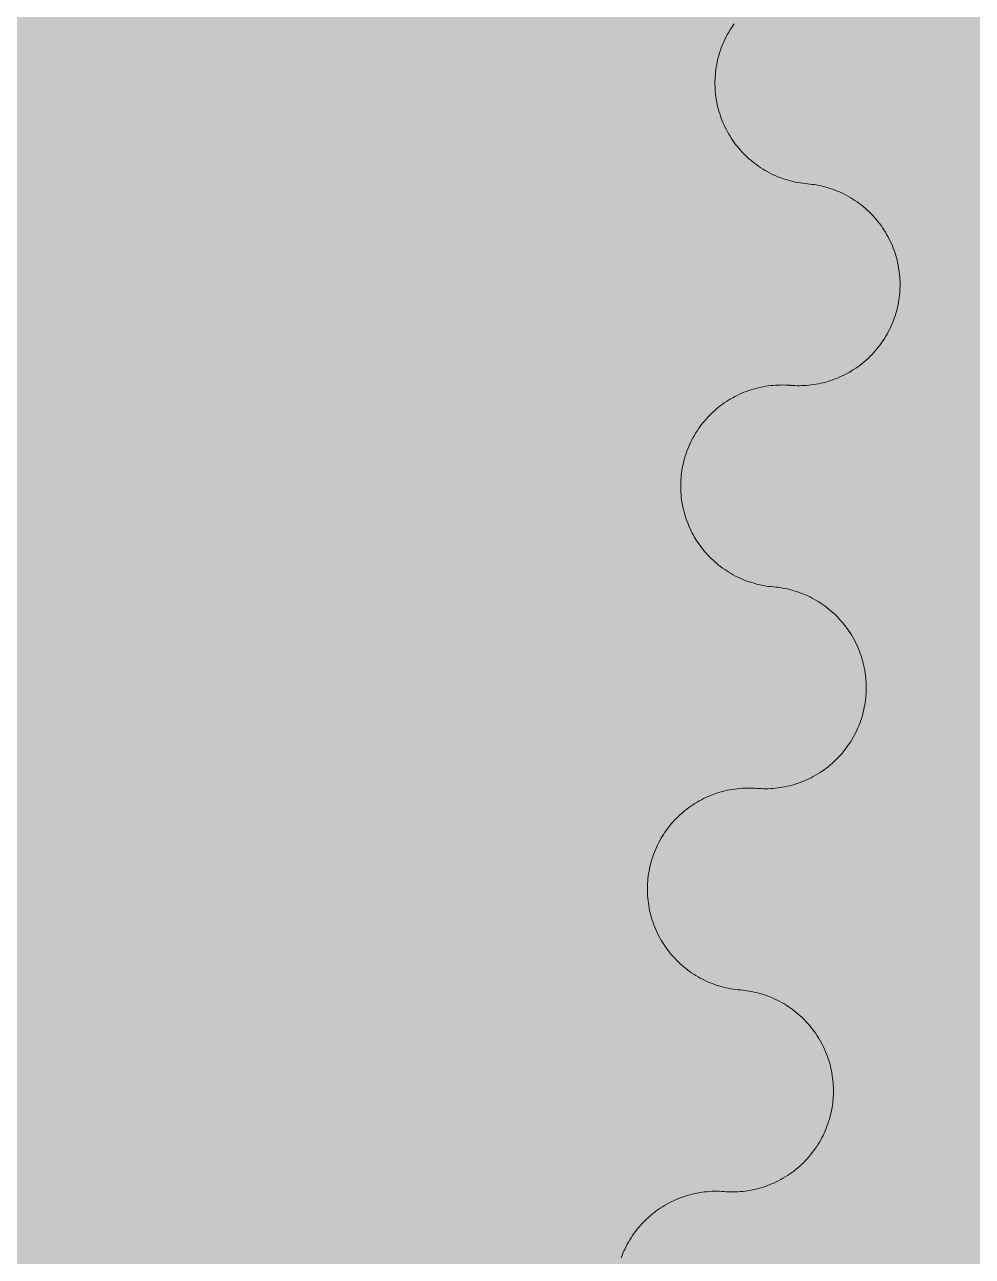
# Model space of a CAD drawing. Header units: millimetres. Extents: x 833941507 to 1669051331, y 817666127 to 1636299673.
# Drawn here: x 834573496 to 834573613.1, y 817989150.8 to 817989303 of the extents above; entities that cross this region are included whole.
import ezdxf

# ---------------------------------------------------------------- set-up
doc = ezdxf.new("R2010")
doc.units = ezdxf.units.MM
doc.header["$LTSCALE"] = 3
for name, color, linetype, lineweight in [('Hatch (CARR)', 252, 'Continuous', 35), ('Hatch (LTC&CB)', 252, 'Continuous', 35), ('UAJ-23FLOR-h', 251, 'Continuous', 9), ('UAJ-42INFI', 1, 'Continuous', 18)]:
    doc.layers.add(name, color=color, linetype=linetype, lineweight=lineweight)
doc.layers.add('UAJ-00XREF', color=7, linetype='Continuous')

# ---------------------------------------------------------------- blocks, each defined once
blk = doc.blocks.new('GBP-LTC-LB01')
at = {"layer": 'UAJ-23FLOR-h'}
h = blk.add_hatch(dxfattribs=at)
h.set_pattern_fill('EARTH,_O', color=256, scale=180, angle=45)
h.set_pattern_definition([(48.9989, (834576001.8, 818046085.3), (-112.727, 1612.5107), [1143, -1143]), (48.9989, (834575678.3, 818046366.6), (-112.727, 1612.5107), [1143, -1143]), (48.9989, (834575354.8, 818046647.8), (-112.727, 1612.5107), [1143, -1143]), (138.9989, (834575340.7, 818046849.3), (-1612.5107, -112.727), [1143, -1143]), (138.9989, (834575621.9, 818047172.8), (-1612.5107, -112.727), [1143, -1143]), (138.9989, (834575903.1, 818047496.3), (-1612.5107, -112.727), [1143, -1143])])
h.paths.add_polyline_path([(834572173.05, 818200349.17), (834310583.74, 818182062.08), (834331502.24, 817882831.69), (834364939.69, 817885169.23), (834473095.7, 818011283.6), (834480533.7, 818020120.4), (834485095.05, 818025709.55), (834491375.7, 818033619), (834497063.4, 818041013), (834493145.8, 818043678.7), (834512788.5, 818074029.25), (834518712.45, 818083675.25), (834526231.3, 818096325.1), (834534646.05, 818111073.05), (834545956, 818131981.3), (834557204.6, 818154198.8), (834564040, 818168496.8), (834570941.16, 818183576.43), (834578367.8, 818200696.3)])
h.paths.add_polyline_path([(834382131.31, 817956469.98), (834418268.73, 817958996.07), (834422062.41, 817963855.9), (834428403.04, 817964299.38), (834467239.2, 818010695.58), (834466445.21, 818021738.79), (834476097.72, 818035709.03), (834485267.1, 818048983.2), (834487014.89, 818051460.43), (834497268.33, 818067303.42), (834492893.38, 818129890.09), (834448056.59, 818126755.66), (834416896.58, 818105052.11), (834382061.37, 818080788.99), (834386167.45, 818022059.16), (834377588.38, 818021459.47)], flags=16)
edge = h.paths.add_edge_path(flags=16)
edge.add_line((834540292.29, 818142076.07), (834533466.32, 818141614.13))
edge.add_line((834533466.32, 818141614.13), (834523258.01, 818143862.71))
edge.add_line((834523258.01, 818143862.71), (834525896.87, 818155838.93))
edge.add_arc((834558382.43, 818267025.45), 115835.02, 237.2183981, 253.7131266, ccw=False)
edge.add_line((834495664.92, 818169638.25), (834498267.59, 818132356.98))
edge.add_line((834498267.59, 818132356.98), (834496346.42, 818130135.01))
edge.add_line((834496346.42, 818130135.01), (834492879.88, 818129892.67))
edge.add_line((834492879.88, 818129892.67), (834494229.58, 818110587.62))
edge.add_line((834494229.58, 818110587.62), (834496326.13, 818110708.38))
edge.add_line((834496326.13, 818110708.38), (834498420.21, 818080753.55))
edge.add_line((834498420.21, 818080753.55), (834498046.12, 818080727.4))
edge.add_line((834498046.12, 818080727.4), (834498254.52, 818077746.38))
edge.add_line((834498254.52, 818077746.38), (834503061.09, 818078082.4))
edge.add_line((834503061.09, 818078082.4), (834504979.52, 818081212.1))
edge.add_line((834504979.52, 818081212.1), (834509429.02, 818088470.93))
edge.add_line((834509429.02, 818088470.93), (834515217.16, 818097913.59))
edge.add_line((834515217.16, 818097913.59), (834526067.43, 818116415.54))
edge.add_line((834526067.43, 818116415.54), (834532489.2, 818127888.68))
edge.add_line((834532489.2, 818127888.68), (834534830.9, 818132146.3))
edge.add_line((834534830.9, 818132146.3), (834540292.29, 818142076.07))
h = blk.add_hatch(dxfattribs=at)
h.set_pattern_fill('EARTH,_O', color=256, scale=180, angle=45)
h.set_pattern_definition([(45.0000001, (-1082349.7, 54794.9), (-3e-06, 1616.4461018), [1143, -1143]), (45.0000001, (-1082652.8, 55098), (-3e-06, 1616.4461018), [1143, -1143]), (45.0000001, (-1082955.9, 55401.1), (-3e-06, 1616.4461018), [1143, -1143]), (135.0000001, (-1082955.9, 55603.1), (-1616.4461018, -3e-06), [1143, -1143]), (135.0000001, (-1082652.8, 55906.2), (-1616.4461018, -3e-06), [1143, -1143]), (135.0000001, (-1082349.7, 56209.3), (-1616.4461018, -3e-06), [1143, -1143])])
h.paths.add_polyline_path([(834669469.25, 818015499.17), (834651080.82, 818014213.79), (834651091.33, 818014066.03), (834669479.76, 818015351.52)], flags=16)
edge = h.paths.add_edge_path()
edge.add_arc((834611763.61, 818123015.07), 22001.28, 94.000719, 118.688683)
edge.add_line((834601201.89, 818142315.5), (834593918.34, 818141228.38))
edge.add_arc((834611768.4, 818123014.03), 25502.69, 93.997159, 134.421275, ccw=False)
edge.add_line((834609990.68, 818148454.69), (834618164.36, 818149025.84))
edge.add_line((834618164.36, 818149025.84), (834618408.29, 818145534.91))
edge.add_line((834618408.29, 818145534.91), (834616365.41, 818145392.16))
edge.add_line((834616365.41, 818145392.16), (834616609.39, 818141900.69))
edge.add_line((834616609.39, 818141900.69), (834611621.55, 818141552.15))
edge.add_line((834611621.55, 818141552.15), (834611377.61, 818145043.07))
edge.add_line((834611377.61, 818145043.07), (834610228.61, 818144962.74))
h.paths.add_polyline_path([(834673232.94, 818197365.88), (834607546.49, 818192773.89), (834599172.5, 818174435.3), (834588349.1, 818152374.5), (834578621.55, 818133890.65), (834568418.3, 818115665.3), (834556456.7, 818095618.3), (834546606.4, 818080041.6), (834532219.3, 818058623.75), (834523692.15, 818046595.75), (834515683.5, 818035708.5), (834508244.2, 818025929.9), (834500656.3, 818016266.1), (834489786.8, 818002934.1), (834483448.3, 817995421.3), (834478637.6, 817989841.7), (834458453.75, 817967379.3), (834441506.5, 817949096.36), (834383075.75, 817886437.08), (834482026.69, 817893354.51), (834551919.04, 817920008.6), (834634905.13, 817930637.13), (834634023, 817939309.35), (834633770.07, 817941795.89), (834633577.69, 817943687.02), (834508697.04, 817930983.61), (834507053.46, 817930191.44), (834506409.46, 817939426.96), (834507656.94, 817945566.73), (834503417.08, 818006767.03), (834503064.37, 818011762.67), (834514052.91, 818025791.94), (834520784.65, 818034889.35), (834526318.86, 818042436.94), (834532381.69, 818050705.63), (834536345.72, 818056472.68), (834542258.41, 818065225.62), (834550405.86, 818077286.91), (834561579, 818095001.96), (834574522.66, 818117080.03), (834587768.88, 818140310.21), (834609774.13, 818143594.98), (834610001.97, 818140335.89), (834634252.54, 818142031.47), (834636806.9, 818105492.47), (834642791.48, 818105913.75), (834646278.56, 818056032.58), (834640293.17, 818055614.16), (834643382.34, 818011424.91), (834641138.41, 818011267.96), (834645775.78, 817944927.87), (834639048.36, 817944243.52), (834640362.12, 817931328.11), (834651070.39, 817932706.91), (834650587.67, 817936476.13), (834685105.74, 817940896.86), (834685588.46, 817937127.64), (834691373.79, 817937868.57)])
blk = doc.blocks.new('inf_010')
at = {"layer": 'UAJ-42INFI'}
for points in [[(889586225.6, 757796738.13), (889586225.31, 757796738.18), (889586225.01, 757796738.24), (889586224.71, 757796738.3), (889586224.42, 757796738.38), (889586224.13, 757796738.46), (889586223.83, 757796738.54), (889586223.54, 757796738.64), (889586223.25, 757796738.74), (889586222.96, 757796738.85), (889586222.68, 757796738.96), (889586222.39, 757796739.09), (889586222.11, 757796739.22), (889586221.84, 757796739.36), (889586221.56, 757796739.5), (889586221.29, 757796739.65), (889586221.02, 757796739.81), (889586220.76, 757796739.98), (889586220.5, 757796740.15), (889586220.25, 757796740.33), (889586220, 757796740.51), (889586219.75, 757796740.7), (889586219.51, 757796740.9), (889586219.28, 757796741.1), (889586219.05, 757796741.3), (889586218.83, 757796741.52), (889586218.61, 757796741.73), (889586218.4, 757796741.95), (889586218.19, 757796742.18), (889586217.99, 757796742.41), (889586217.8, 757796742.64), (889586217.62, 757796742.88), (889586217.44, 757796743.12), (889586217.26, 757796743.36), (889586217.09, 757796743.61), (889586216.93, 757796743.87), (889586216.77, 757796744.12), (889586216.62, 757796744.39), (889586216.48, 757796744.66), (889586216.34, 757796744.93), (889586216.21, 757796745.21), (889586216.08, 757796745.49), (889586215.96, 757796745.77), (889586215.85, 757796746.06), (889586215.74, 757796746.35), (889586215.64, 757796746.65), (889586215.55, 757796746.94), (889586215.47, 757796747.24), (889586215.39, 757796747.54), (889586215.32, 757796747.85), (889586215.26, 757796748.15), (889586215.2, 757796748.46), (889586215.16, 757796748.76), (889586215.12, 757796749.07), (889586215.09, 757796749.38), (889586215.06, 757796749.68), (889586215.05, 757796749.99), (889586215.04, 757796750.3), (889586215.04, 757796750.61), (889586215.05, 757796750.91), (889586215.06, 757796751.22), (889586215.08, 757796751.52), (889586215.11, 757796751.82), (889586215.15, 757796752.12), (889586215.19, 757796752.41), (889586215.24, 757796752.71), (889586215.3, 757796753.01), (889586215.36, 757796753.3), (889586215.44, 757796753.6), (889586215.52, 757796753.89), (889586215.6, 757796754.18), (889586215.7, 757796754.47), (889586215.8, 757796754.76), (889586215.91, 757796755.05), (889586216.02, 757796755.34), (889586216.15, 757796755.62), (889586216.28, 757796755.9), (889586216.42, 757796756.18), (889586216.56, 757796756.45), (889586216.72, 757796756.72), (889586216.87, 757796756.99), (889586217.04, 757796757.25), (889586217.21, 757796757.51), (889586217.39, 757796757.77), (889586217.57, 757796758.02), (889586217.76, 757796758.26), (889586217.96, 757796758.5)], [(889586221.77, 757796713.44), (889586222.04, 757796713.4), (889586222.32, 757796713.37), (889586222.6, 757796713.34), (889586222.88, 757796713.32), (889586223.17, 757796713.31), (889586223.46, 757796713.3), (889586223.75, 757796713.3), (889586224.04, 757796713.3), (889586224.34, 757796713.31), (889586224.64, 757796713.33), (889586224.94, 757796713.36), (889586225.24, 757796713.39), (889586225.54, 757796713.43), (889586225.84, 757796713.48), (889586226.14, 757796713.54), (889586226.44, 757796713.6), (889586226.75, 757796713.68), (889586227.05, 757796713.76), (889586227.35, 757796713.85), (889586227.65, 757796713.94), (889586227.95, 757796714.05), (889586228.24, 757796714.16), (889586228.54, 757796714.28), (889586228.83, 757796714.41), (889586229.12, 757796714.54), (889586229.41, 757796714.69), (889586229.69, 757796714.84), (889586229.97, 757796715), (889586230.25, 757796715.16), (889586230.52, 757796715.33), (889586230.79, 757796715.51), (889586231.05, 757796715.7), (889586231.31, 757796715.9), (889586231.57, 757796716.1), (889586231.81, 757796716.3), (889586232.06, 757796716.52), (889586232.29, 757796716.74), (889586232.52, 757796716.96), (889586232.75, 757796717.19), (889586232.96, 757796717.43), (889586233.17, 757796717.67), (889586233.38, 757796717.91), (889586233.58, 757796718.16), (889586233.77, 757796718.41), (889586233.95, 757796718.67), (889586234.12, 757796718.93), (889586234.29, 757796719.19), (889586234.45, 757796719.46), (889586234.61, 757796719.73), (889586234.75, 757796720), (889586234.89, 757796720.27), (889586235.02, 757796720.54), (889586235.15, 757796720.82), (889586235.26, 757796721.1), (889586235.37, 757796721.37), (889586235.47, 757796721.65), (889586235.57, 757796721.93), (889586235.65, 757796722.21), (889586235.73, 757796722.49), (889586235.8, 757796722.76), (889586235.87, 757796723.04), (889586235.93, 757796723.32), (889586235.98, 757796723.59), (889586236.03, 757796723.86), (889586236.07, 757796724.14), (889586236.1, 757796724.42), (889586236.13, 757796724.7), (889586236.15, 757796724.98), (889586236.17, 757796725.27), (889586236.17, 757796725.56), (889586236.18, 757796725.85), (889586236.17, 757796726.14), (889586236.16, 757796726.44), (889586236.14, 757796726.73), (889586236.11, 757796727.03), (889586236.08, 757796727.33), (889586236.04, 757796727.63), (889586235.99, 757796727.94), (889586235.93, 757796728.24), (889586235.87, 757796728.54), (889586235.8, 757796728.84), (889586235.72, 757796729.15), (889586235.63, 757796729.45), (889586235.53, 757796729.75), (889586235.43, 757796730.05), (889586235.32, 757796730.34), (889586235.2, 757796730.64), (889586235.07, 757796730.93), (889586234.93, 757796731.22), (889586234.79, 757796731.51), (889586234.64, 757796731.79), (889586234.48, 757796732.07), (889586234.32, 757796732.35), (889586234.14, 757796732.62), (889586233.96, 757796732.89), (889586233.77, 757796733.15), (889586233.58, 757796733.41), (889586233.38, 757796733.66), (889586233.17, 757796733.91), (889586232.96, 757796734.16), (889586232.74, 757796734.39), (889586232.52, 757796734.62), (889586232.29, 757796734.85), (889586232.05, 757796735.06), (889586231.81, 757796735.27), (889586231.57, 757796735.48), (889586231.32, 757796735.68), (889586231.07, 757796735.87), (889586230.81, 757796736.05), (889586230.55, 757796736.22), (889586230.29, 757796736.39), (889586230.02, 757796736.55), (889586229.75, 757796736.71), (889586229.48, 757796736.85), (889586229.21, 757796736.99), (889586228.94, 757796737.12), (889586228.66, 757796737.25), (889586228.38, 757796737.36), (889586228.11, 757796737.47), (889586227.83, 757796737.57), (889586227.55, 757796737.67), (889586227.27, 757796737.75), (889586226.99, 757796737.83), (889586226.72, 757796737.91), (889586226.44, 757796737.97), (889586226.16, 757796738.03), (889586225.89, 757796738.08), (889586225.62, 757796738.13)], [(889586225.62, 757796738.13), (889586225.6, 757796738.13)], [(889586217.93, 757796688.76), (889586217.64, 757796688.8), (889586217.34, 757796688.86), (889586217.05, 757796688.92), (889586216.75, 757796689), (889586216.46, 757796689.07), (889586216.16, 757796689.16), (889586215.87, 757796689.25), (889586215.58, 757796689.36), (889586215.29, 757796689.46), (889586215.01, 757796689.58), (889586214.72, 757796689.7), (889586214.44, 757796689.83), (889586214.17, 757796689.97), (889586213.89, 757796690.11), (889586213.62, 757796690.27), (889586213.35, 757796690.42), (889586213.09, 757796690.59), (889586212.83, 757796690.76), (889586212.57, 757796690.94), (889586212.32, 757796691.12), (889586212.08, 757796691.31), (889586211.84, 757796691.5), (889586211.6, 757796691.7), (889586211.37, 757796691.91), (889586211.15, 757796692.12), (889586210.93, 757796692.34), (889586210.72, 757796692.56), (889586210.52, 757796692.78), (889586210.32, 757796693.01), (889586210.12, 757796693.24), (889586209.94, 757796693.48), (889586209.76, 757796693.72), (889586209.58, 757796693.96), (889586209.41, 757796694.21), (889586209.25, 757796694.47), (889586209.09, 757796694.73), (889586208.94, 757796694.99), (889586208.79, 757796695.26), (889586208.65, 757796695.53), (889586208.52, 757796695.81), (889586208.39, 757796696.09), (889586208.27, 757796696.37), (889586208.16, 757796696.66), (889586208.05, 757796696.95), (889586207.95, 757796697.24), (889586207.86, 757796697.54), (889586207.78, 757796697.84), (889586207.7, 757796698.14), (889586207.63, 757796698.44), (889586207.57, 757796698.75), (889586207.51, 757796699.05), (889586207.47, 757796699.36), (889586207.43, 757796699.67), (889586207.39, 757796699.97), (889586207.37, 757796700.28), (889586207.35, 757796700.59), (889586207.34, 757796700.9), (889586207.34, 757796701.2), (889586207.35, 757796701.51), (889586207.36, 757796701.81), (889586207.38, 757796702.11), (889586207.41, 757796702.42), (889586207.45, 757796702.71), (889586207.49, 757796703.01), (889586207.54, 757796703.31), (889586207.6, 757796703.6), (889586207.66, 757796703.9), (889586207.73, 757796704.19), (889586207.81, 757796704.49), (889586207.9, 757796704.78), (889586207.99, 757796705.07), (889586208.09, 757796705.36), (889586208.2, 757796705.65), (889586208.32, 757796705.94), (889586208.44, 757796706.22), (889586208.57, 757796706.5), (889586208.71, 757796706.78), (889586208.85, 757796707.05), (889586209, 757796707.32), (889586209.16, 757796707.59), (889586209.33, 757796707.86), (889586209.5, 757796708.11), (889586209.67, 757796708.37), (889586209.86, 757796708.62), (889586210.05, 757796708.86), (889586210.24, 757796709.1), (889586210.44, 757796709.34), (889586210.65, 757796709.57), (889586210.86, 757796709.79), (889586211.08, 757796710.01), (889586211.3, 757796710.22), (889586211.52, 757796710.43), (889586211.75, 757796710.62), (889586211.98, 757796710.82), (889586212.22, 757796711), (889586212.46, 757796711.18), (889586212.7, 757796711.36), (889586212.95, 757796711.53), (889586213.21, 757796711.69), (889586213.46, 757796711.85), (889586213.73, 757796712), (889586214, 757796712.15), (889586214.27, 757796712.29), (889586214.55, 757796712.42), (889586214.83, 757796712.55), (889586215.11, 757796712.67), (889586215.4, 757796712.78), (889586215.69, 757796712.89), (889586215.98, 757796712.99), (889586216.28, 757796713.08), (889586216.58, 757796713.16), (889586216.88, 757796713.24), (889586217.18, 757796713.31), (889586217.49, 757796713.37), (889586217.79, 757796713.43), (889586218.1, 757796713.47), (889586218.41, 757796713.51), (889586218.71, 757796713.54), (889586219.02, 757796713.57), (889586219.33, 757796713.58), (889586219.64, 757796713.59), (889586219.94, 757796713.59), (889586220.25, 757796713.59), (889586220.55, 757796713.57), (889586220.86, 757796713.55), (889586221.16, 757796713.52), (889586221.46, 757796713.49), (889586221.75, 757796713.45)], [(889586221.75, 757796713.45), (889586221.77, 757796713.44)], [(889586214.16, 757796664.06), (889586214.43, 757796664.02), (889586214.71, 757796663.99), (889586214.99, 757796663.96), (889586215.28, 757796663.94), (889586215.56, 757796663.92), (889586215.85, 757796663.92), (889586216.14, 757796663.91), (889586216.44, 757796663.92), (889586216.73, 757796663.93), (889586217.03, 757796663.95), (889586217.33, 757796663.98), (889586217.63, 757796664.01), (889586217.93, 757796664.06), (889586218.23, 757796664.11), (889586218.53, 757796664.16), (889586218.84, 757796664.23), (889586219.14, 757796664.3), (889586219.44, 757796664.38), (889586219.74, 757796664.47), (889586220.04, 757796664.57), (889586220.34, 757796664.67), (889586220.64, 757796664.79), (889586220.93, 757796664.91), (889586221.22, 757796665.04), (889586221.51, 757796665.17), (889586221.8, 757796665.32), (889586222.08, 757796665.47), (889586222.36, 757796665.63), (889586222.64, 757796665.79), (889586222.91, 757796665.97), (889586223.18, 757796666.15), (889586223.44, 757796666.34), (889586223.7, 757796666.53), (889586223.95, 757796666.73), (889586224.2, 757796666.94), (889586224.44, 757796667.15), (889586224.68, 757796667.37), (889586224.91, 757796667.6), (889586225.13, 757796667.83), (889586225.35, 757796668.07), (889586225.56, 757796668.31), (889586225.76, 757796668.55), (889586225.96, 757796668.8), (889586226.15, 757796669.05), (889586226.33, 757796669.31), (889586226.5, 757796669.57), (889586226.67, 757796669.83), (889586226.83, 757796670.1), (889586226.98, 757796670.37), (889586227.13, 757796670.64), (889586227.27, 757796670.91), (889586227.4, 757796671.19), (889586227.52, 757796671.46), (889586227.64, 757796671.74), (889586227.74, 757796672.02), (889586227.84, 757796672.3), (889586227.94, 757796672.58), (889586228.02, 757796672.85), (889586228.1, 757796673.13), (889586228.17, 757796673.41), (889586228.24, 757796673.69), (889586228.3, 757796673.96), (889586228.35, 757796674.24), (889586228.39, 757796674.51), (889586228.43, 757796674.79), (889586228.47, 757796675.06), (889586228.49, 757796675.34), (889586228.52, 757796675.63), (889586228.53, 757796675.92), (889586228.54, 757796676.2), (889586228.54, 757796676.5), (889586228.53, 757796676.79), (889586228.52, 757796677.09), (889586228.5, 757796677.38), (889586228.47, 757796677.68), (889586228.44, 757796677.98), (889586228.4, 757796678.28), (889586228.35, 757796678.58), (889586228.29, 757796678.89), (889586228.23, 757796679.19), (889586228.15, 757796679.49), (889586228.07, 757796679.79), (889586227.98, 757796680.09), (889586227.89, 757796680.39), (889586227.78, 757796680.69), (889586227.67, 757796680.99), (889586227.55, 757796681.28), (889586227.42, 757796681.58), (889586227.28, 757796681.86), (889586227.14, 757796682.15), (889586226.99, 757796682.44), (889586226.83, 757796682.72), (889586226.66, 757796682.99), (889586226.49, 757796683.26), (889586226.31, 757796683.53), (889586226.12, 757796683.79), (889586225.93, 757796684.05), (889586225.72, 757796684.31), (889586225.52, 757796684.55), (889586225.3, 757796684.8), (889586225.08, 757796685.03), (889586224.86, 757796685.26), (889586224.63, 757796685.48), (889586224.39, 757796685.7), (889586224.15, 757796685.91), (889586223.91, 757796686.12), (889586223.66, 757796686.31), (889586223.41, 757796686.5), (889586223.15, 757796686.68), (889586222.89, 757796686.86), (889586222.62, 757796687.03), (889586222.36, 757796687.19), (889586222.09, 757796687.34), (889586221.82, 757796687.49), (889586221.55, 757796687.62), (889586221.27, 757796687.75), (889586221, 757796687.88), (889586220.72, 757796687.99), (889586220.44, 757796688.1), (889586220.16, 757796688.2), (889586219.88, 757796688.29), (889586219.61, 757796688.38), (889586219.33, 757796688.46), (889586219.05, 757796688.53), (889586218.77, 757796688.6), (889586218.5, 757796688.66), (889586218.22, 757796688.71), (889586217.95, 757796688.75)], [(889586217.95, 757796688.75), (889586217.93, 757796688.76)], [(889586210.39, 757796639.36), (889586210.09, 757796639.41), (889586209.8, 757796639.46), (889586209.5, 757796639.53), (889586209.2, 757796639.6), (889586208.91, 757796639.67), (889586208.62, 757796639.76), (889586208.33, 757796639.85), (889586208.03, 757796639.95), (889586207.75, 757796640.06), (889586207.46, 757796640.18), (889586207.18, 757796640.3), (889586206.89, 757796640.43), (889586206.62, 757796640.56), (889586206.34, 757796640.71), (889586206.07, 757796640.86), (889586205.8, 757796641.02), (889586205.54, 757796641.18), (889586205.28, 757796641.35), (889586205.02, 757796641.53), (889586204.77, 757796641.71), (889586204.53, 757796641.9), (889586204.29, 757796642.09), (889586204.05, 757796642.29), (889586203.82, 757796642.5), (889586203.6, 757796642.71), (889586203.38, 757796642.92), (889586203.17, 757796643.14), (889586202.96, 757796643.37), (889586202.76, 757796643.6), (889586202.57, 757796643.83), (889586202.38, 757796644.06), (889586202.2, 757796644.3), (889586202.02, 757796644.55), (889586201.85, 757796644.79), (889586201.69, 757796645.05), (889586201.53, 757796645.31), (889586201.38, 757796645.57), (889586201.23, 757796645.84), (889586201.09, 757796646.11), (889586200.96, 757796646.39), (889586200.83, 757796646.67), (889586200.71, 757796646.95), (889586200.59, 757796647.24), (889586200.49, 757796647.53), (889586200.39, 757796647.82), (889586200.29, 757796648.12), (889586200.21, 757796648.42), (889586200.13, 757796648.72), (889586200.06, 757796649.02), (889586200, 757796649.32), (889586199.94, 757796649.63), (889586199.89, 757796649.94), (889586199.85, 757796650.24), (889586199.82, 757796650.55), (889586199.8, 757796650.86), (889586199.78, 757796651.17), (889586199.77, 757796651.47), (889586199.77, 757796651.78), (889586199.77, 757796652.09), (889586199.78, 757796652.39), (889586199.8, 757796652.69), (889586199.83, 757796652.99), (889586199.87, 757796653.29), (889586199.91, 757796653.59), (889586199.96, 757796653.88), (889586200.01, 757796654.18), (889586200.08, 757796654.48), (889586200.15, 757796654.77), (889586200.23, 757796655.07), (889586200.31, 757796655.36), (889586200.4, 757796655.65), (889586200.5, 757796655.94), (889586200.61, 757796656.23), (889586200.73, 757796656.52), (889586200.85, 757796656.8), (889586200.98, 757796657.08), (889586201.12, 757796657.36), (889586201.26, 757796657.63), (889586201.41, 757796657.91), (889586201.57, 757796658.17), (889586201.73, 757796658.44), (889586201.9, 757796658.7), (889586202.08, 757796658.95), (889586202.26, 757796659.2), (889586202.45, 757796659.45), (889586202.65, 757796659.69), (889586202.85, 757796659.92), (889586203.05, 757796660.15), (889586203.26, 757796660.38), (889586203.48, 757796660.6), (889586203.7, 757796660.81), (889586203.92, 757796661.01), (889586204.15, 757796661.21), (889586204.38, 757796661.41), (889586204.62, 757796661.59), (889586204.86, 757796661.77), (889586205.1, 757796661.95), (889586205.35, 757796662.12), (889586205.6, 757796662.28), (889586205.86, 757796662.44), (889586206.13, 757796662.59), (889586206.39, 757796662.74), (889586206.67, 757796662.88), (889586206.94, 757796663.01), (889586207.22, 757796663.14), (889586207.51, 757796663.26), (889586207.79, 757796663.38), (889586208.08, 757796663.48), (889586208.38, 757796663.58), (889586208.67, 757796663.68), (889586208.97, 757796663.76), (889586209.27, 757796663.84), (889586209.58, 757796663.91), (889586209.88, 757796663.97), (889586210.19, 757796664.03), (889586210.49, 757796664.08), (889586210.8, 757796664.12), (889586211.11, 757796664.15), (889586211.42, 757796664.17), (889586211.72, 757796664.19), (889586212.03, 757796664.2), (889586212.34, 757796664.2), (889586212.64, 757796664.2), (889586212.95, 757796664.18), (889586213.25, 757796664.16), (889586213.55, 757796664.14), (889586213.85, 757796664.1), (889586214.15, 757796664.06)], [(889586214.15, 757796664.06), (889586214.16, 757796664.06)], [(889586206.67, 757796614.65), (889586206.95, 757796614.61), (889586207.23, 757796614.58), (889586207.51, 757796614.55), (889586207.79, 757796614.53), (889586208.08, 757796614.52), (889586208.37, 757796614.51), (889586208.66, 757796614.51), (889586208.95, 757796614.52), (889586209.25, 757796614.53), (889586209.54, 757796614.55), (889586209.84, 757796614.58), (889586210.14, 757796614.62), (889586210.44, 757796614.66), (889586210.75, 757796614.71), (889586211.05, 757796614.77), (889586211.35, 757796614.84), (889586211.65, 757796614.91), (889586211.95, 757796614.99), (889586212.25, 757796615.08), (889586212.55, 757796615.18), (889586212.85, 757796615.28), (889586213.15, 757796615.4), (889586213.44, 757796615.52), (889586213.73, 757796615.65), (889586214.02, 757796615.79), (889586214.31, 757796615.93), (889586214.59, 757796616.08), (889586214.87, 757796616.24), (889586215.15, 757796616.41), (889586215.42, 757796616.58), (889586215.69, 757796616.77), (889586215.95, 757796616.95), (889586216.21, 757796617.15), (889586216.46, 757796617.35), (889586216.71, 757796617.56), (889586216.95, 757796617.77), (889586217.18, 757796617.99), (889586217.41, 757796618.22), (889586217.63, 757796618.45), (889586217.85, 757796618.69), (889586218.06, 757796618.93), (889586218.26, 757796619.17), (889586218.46, 757796619.42), (889586218.65, 757796619.68), (889586218.83, 757796619.93), (889586219, 757796620.2), (889586219.17, 757796620.46), (889586219.33, 757796620.73), (889586219.48, 757796621), (889586219.63, 757796621.27), (889586219.76, 757796621.54), (889586219.89, 757796621.82), (889586220.02, 757796622.09), (889586220.13, 757796622.37), (889586220.24, 757796622.65), (889586220.34, 757796622.93), (889586220.43, 757796623.2), (889586220.52, 757796623.48), (889586220.59, 757796623.76), (889586220.67, 757796624.04), (889586220.73, 757796624.32), (889586220.79, 757796624.59), (889586220.84, 757796624.87), (889586220.88, 757796625.14), (889586220.92, 757796625.42), (889586220.95, 757796625.69), (889586220.98, 757796625.97), (889586221, 757796626.26), (889586221.01, 757796626.54), (889586221.02, 757796626.83), (889586221.02, 757796627.13), (889586221.02, 757796627.42), (889586221, 757796627.71), (889586220.98, 757796628.01), (889586220.95, 757796628.31), (889586220.92, 757796628.61), (889586220.88, 757796628.91), (889586220.83, 757796629.21), (889586220.77, 757796629.52), (889586220.7, 757796629.82), (889586220.63, 757796630.12), (889586220.55, 757796630.42), (889586220.46, 757796630.72), (889586220.36, 757796631.02), (889586220.25, 757796631.32), (889586220.14, 757796631.62), (889586220.02, 757796631.91), (889586219.89, 757796632.2), (889586219.75, 757796632.49), (889586219.61, 757796632.78), (889586219.46, 757796633.06), (889586219.3, 757796633.34), (889586219.13, 757796633.62), (889586218.96, 757796633.89), (889586218.77, 757796634.16), (889586218.59, 757796634.42), (889586218.39, 757796634.68), (889586218.19, 757796634.93), (889586217.98, 757796635.18), (889586217.77, 757796635.42), (889586217.55, 757796635.65), (889586217.32, 757796635.88), (889586217.09, 757796636.1), (889586216.85, 757796636.32), (889586216.61, 757796636.53), (889586216.37, 757796636.73), (889586216.12, 757796636.93), (889586215.86, 757796637.12), (889586215.61, 757796637.3), (889586215.35, 757796637.47), (889586215.08, 757796637.64), (889586214.82, 757796637.8), (889586214.55, 757796637.95), (889586214.28, 757796638.1), (889586214, 757796638.24), (889586213.73, 757796638.37), (889586213.45, 757796638.49), (889586213.17, 757796638.6), (889586212.9, 757796638.71), (889586212.62, 757796638.81), (889586212.34, 757796638.9), (889586212.06, 757796638.99), (889586211.78, 757796639.07), (889586211.5, 757796639.14), (889586211.23, 757796639.2), (889586210.95, 757796639.26), (889586210.68, 757796639.31), (889586210.4, 757796639.36)], [(889586210.4, 757796639.36), (889586210.39, 757796639.36)], [(889586193.38, 757796607.36), (889586193.51, 757796607.64), (889586193.65, 757796607.92), (889586193.79, 757796608.2), (889586193.94, 757796608.47), (889586194.1, 757796608.74), (889586194.26, 757796609), (889586194.43, 757796609.26), (889586194.61, 757796609.52), (889586194.79, 757796609.77), (889586194.98, 757796610.01), (889586195.17, 757796610.26), (889586195.37, 757796610.49), (889586195.57, 757796610.72), (889586195.78, 757796610.95), (889586196, 757796611.16), (889586196.22, 757796611.38), (889586196.44, 757796611.58), (889586196.67, 757796611.78), (889586196.9, 757796611.98), (889586197.14, 757796612.16), (889586197.38, 757796612.35), (889586197.62, 757796612.52), (889586197.87, 757796612.69), (889586198.12, 757796612.86), (889586198.38, 757796613.01), (889586198.64, 757796613.17), (889586198.91, 757796613.32), (889586199.18, 757796613.46), (889586199.46, 757796613.59), (889586199.74, 757796613.72), (889586200.02, 757796613.84), (889586200.31, 757796613.96), (889586200.6, 757796614.06), (889586200.89, 757796614.16), (889586201.19, 757796614.26), (889586201.49, 757796614.34), (889586201.79, 757796614.42), (889586202.09, 757796614.49), (889586202.39, 757796614.56), (889586202.7, 757796614.61), (889586203.01, 757796614.66), (889586203.31, 757796614.7), (889586203.62, 757796614.74), (889586203.93, 757796614.76), (889586204.24, 757796614.78), (889586204.54, 757796614.79), (889586204.85, 757796614.79), (889586205.16, 757796614.79), (889586205.46, 757796614.78), (889586205.76, 757796614.76), (889586206.06, 757796614.73), (889586206.36, 757796614.69), (889586206.66, 757796614.65)], [(889586206.66, 757796614.65), (889586206.67, 757796614.65)]]:
    blk.add_lwpolyline(points, dxfattribs=at)
blk = doc.blocks.new('3A35X-MADL-P-LT-B01-0')
at = {"layer": 'UAJ-42INFI'}
blk.add_lwpolyline([(834573563.33, 817988101.54, -0.029016), (834573766.77, 817990466.63)], format="xyb", dxfattribs=at)
at = {"rotation": 3.998908525164564}
blk.add_blockref('inf_010', (-0.01, 0.01), dxfattribs=at)

msp = doc.modelspace()

# ---------------------------------------------------------------- hatches: boundary and pattern name
at = {"layer": 'Hatch (CARR)'}
h = msp.add_hatch(dxfattribs=at)
h.set_pattern_fill('ANSI36', color=256, scale=150, angle=90)
h.set_pattern_definition([(135, (-187022.3, -52565.44), (-926.08891249, 252.5697034), [1190.625, -238.125, 0, -238.125])])
edge = h.paths.add_edge_path()
edge.add_line((834611924.53, 818109421.98), (834607685.93, 818109069.03))
edge.add_line((834607685.93, 818109069.03), (834607665.21, 818107991.06))
edge.add_arc((834589039.26, 818108445.6), 18631.5, 309.865898, 358.602068, ccw=False)
edge.add_arc((834615999.11, 818076947.93), 22831.06, 131.128719, 153.798926)
edge.add_arc((834586528.44, 818091417.12), 10000.02, 275.074548, 333.967897, ccw=False)
edge.add_line((834587412.96, 818081456.29), (834588264.12, 818069423.81))
edge.add_arc((834582903.89, 818050145.04), 20010.07, 39.448108, 74.462065, ccw=False)
edge.add_arc((834615731.57, 818077154), 22500.4, 219.443807, 234.520216)
edge.add_arc((834588161.64, 818038473.41), 25000.01, 12.166064, 54.52036, ccw=False)
edge.add_arc((834582999.18, 818037622.78), 30226.87, 2.039971, 11.679977, ccw=False)
edge.add_line((834613206.9, 818038698.76), (834615631.26, 818004019.26))
edge.add_arc((834569688.78, 818001746.14), 45998.68, -6.715736, 2.832547, ccw=False)
edge.add_arc((834571414.07, 818001695.79), 44279.6, 274.627227, 353.087902, ccw=False)
edge.add_line((834574986.22, 817957560.51), (834554838.44, 817955511.33))
edge.add_line((834554838.44, 817955511.33), (834555086.07, 817951969.1))
edge.add_line((834555086.07, 817951969.1), (834553985.14, 817951373.93))
edge.add_line((834553985.14, 817951373.93), (834556566.9, 817951132.02))
edge.add_line((834556566.9, 817951132.02), (834554870.83, 817950512.53))
edge.add_line((834554870.83, 817950512.53), (834555242.26, 817945199.33))
edge.add_line((834555242.26, 817945199.33), (834580663.58, 817947785.24))
edge.add_arc((834575886.06, 817997961), 50402.7, 275.439056, 360)
edge.add_arc((834575886.06, 817997961), 50402.7, 0, 6.033545)
edge.add_line((834626009.56, 818003258.87), (834625320, 818013122.62))
edge.add_arc((834725073.73, 818020096.29), 99997.19, 179.2295533, 183.9989755, ccw=False)
edge.add_line((834625085.58, 818021440.9), (834625236.7, 818032677.88))
edge.add_arc((834627922.06, 818032658), 2685.43, 108.98118, 179.57597, ccw=False)
edge.add_arc((834628204.41, 818032510.48), 2924.98, 77.00889, 113.27543, ccw=False)
edge.add_line((834628861.95, 818035360.6), (834628476.34, 818040874.23))
edge.add_arc((834628077.5, 818035877.4), 5012.73, 85.43643, 98.7313)
edge.add_arc((834628036.86, 818036256.39), 4631.99, 98.94599, 115.25566)
edge.add_arc((834625847.25, 818040897.82), 499.99, 179.2291, 295.2567, ccw=False)
edge.add_line((834625347.3, 818040904.54), (834625429.52, 818047019.11))
edge.add_arc((834645427.71, 818046750.21), 20000, 165.345013, 179.22962, ccw=False)
edge.add_line((834626078.37, 818051810.17), (834626528.55, 818053531.69))
edge.add_arc((834626915.54, 818053430.49), 400, 10.6952, 165.3453, ccw=False)
edge.add_arc((834673015.67, 818062137.18), 46515.12, 190.695171, 201.393906)
edge.add_line((834629705.69, 818045169.49), (834632608.66, 818049408.19))
edge.add_arc((834657538.96, 818054466.69), 25438.32, 165.436059, 191.469924, ccw=False)
edge.add_arc((834645834.11, 818057254.43), 13410.81, 134.755157, 164.388681, ccw=False)
edge.add_arc((834654069.52, 818049100.07), 25000, 110.949167, 135, ccw=False)
edge.add_line((834645131.03, 818072447.52), (834644597.61, 818080086.57))
edge.add_arc((834649926.78, 818053872.79), 26750, 101.491438, 112.960099)
edge.add_arc((834639130.33, 818079447.94), 1011.22, 186.41269, 290.94883, ccw=False)
edge.add_arc((834615732.29, 818077144.81), 22500, 5.586125, 15.960514)
edge.add_arc((834638326.4, 818083606.72), 1000, 72.18054, 195.96056, ccw=False)
edge.add_arc((834652938.87, 818129065.91), 46750, 252.180437, 259.459176)
edge.add_line((834644386.61, 818083104.83), (834643939.74, 818089497.14))
edge.add_arc((834650687.74, 818128671.74), 39751.54, 240.552646, 260.226455, ccw=False)
edge.add_arc((834638496.4, 818107130.24), 14999.51, 192.881128, 240.651972, ccw=False)
edge.add_line((834623874.36, 818103786.42), (834622817.43, 818108620.33))
edge.add_arc((834642767.11, 818112268.77), 20280.55, 185.544236, 190.363831, ccw=False)
edge.add_line((834622581.43, 818110309.38), (834612780.93, 818109493.29))
edge.add_arc((834641861.42, 818113470.75), 29351.23, 187.788264, 192.644584)
edge.add_line((834613222.05, 818107045.69), (834612137.99, 818106966.76))
edge.add_arc((834678301.99, 818113956.17), 66532.15, 183.9077542, 186.0302271, ccw=False)
edge = h.paths.add_edge_path(flags=16)
edge.add_arc((834615731.29, 818077153.7), 12500, 0, 180)
edge.add_arc((834615731.29, 818077153.7), 12500, 180, 360)
edge = h.paths.add_edge_path(flags=16)
edge.add_line((834611868.95, 818104450.81), (834613972.75, 818104597.88))
edge.add_line((834613972.75, 818104597.88), (834614793.18, 818100839.53))
edge.add_arc((834613826.07, 818100578.15), 1001.8, -85.3038, 15.12379, ccw=False)
edge.add_arc((834619584.26, 818044960.88), 54912.99, 95.933068, 97.326955)
edge.add_arc((834612511.22, 818100425.75), 1002.71, 172.27337, 273.99855, ccw=False)
edge.add_arc((834561933.96, 818106999.55), 50000, 352.600915, 357.078102)
edge = h.paths.add_edge_path(flags=16)
edge.add_line((834620090.91, 818049922.98), (834618289.66, 818049797.05))
edge.add_arc((834580970.7, 818042316.77), 38061.25, 11.334275, 15.917952)
edge.add_arc((834591802.88, 818043743.07), 27300.13, 19.276237, 22.152589)
edge.add_arc((834617550.89, 818054225.79), 500, 94.5376, 202.1526, ccw=False)
edge.add_arc((834615731.29, 818077153.7), 22500, 274.53759, 280.052608)
edge.add_arc((834619745.99, 818054506.8), 500, -8.8617, 100.0526, ccw=False)
edge.add_arc((834638671.98, 818051564.06), 18653.4, 171.162659, 185.047268)
edge = h.paths.add_edge_path(flags=16)
edge.add_line((834620198.06, 818047424.37), (834618701.71, 818047319.76))
edge.add_line((834618701.71, 818047319.76), (834619053.65, 818042377.79))
edge.add_line((834619053.65, 818042377.79), (834619277.55, 818039251.24))
edge.add_line((834619277.55, 818039251.24), (834621789.24, 818004177.33))
edge.add_arc((834571670.9, 818002621.7), 50142.48, -82.809427, 1.77783, ccw=False)
edge.add_line((834577947.23, 817952873.58), (834554875.83, 817950440.96))
edge.add_line((834554875.83, 817950440.96), (834554896.6, 817950143.9))
edge.add_line((834554896.6, 817950143.9), (834580030.46, 817952804.26))
edge.add_arc((834573485.43, 818001019.32), 48657.26, 277.730459, 360)
edge.add_line((834622142.69, 818001019.32), (834619659.92, 818038109.18))
edge.add_arc((834783609.84, 818029932.1), 164153.72, 174.3889035, 177.1447146, ccw=False)
edge.add_arc((834619491.3, 818046225.82), 789.84, 342.04557, 367.17034)
edge.add_line((834620274.96, 818046324.4), (834620198.06, 818047424.37))
h = msp.add_hatch(dxfattribs=at)
h.set_pattern_fill('ANSI37', color=10, scale=150)
edge = h.paths.add_edge_path()
edge.add_line((834608124.67, 818053522.58), (834606147.8, 818052086.92))
edge.add_line((834606147.8, 818052086.92), (834607353.97, 818050426.06))
edge.add_line((834607353.97, 818050426.06), (834609862.86, 818014620.63))
edge.add_line((834609862.86, 818014620.63), (834609379.08, 818014586.81))
edge.add_line((834609379.08, 818014586.81), (834610086.25, 818004483.1))
edge.add_line((834610086.25, 818004483.1), (834610539.27, 818004514.77))
edge.add_line((834610539.27, 818004514.77), (834610706.64, 818002120.62))
edge.add_line((834610706.64, 818002120.62), (834610557.77, 818002110.21))
edge.add_line((834610557.77, 818002110.21), (834610834.56, 817998139.85))
edge.add_line((834610834.56, 817998139.85), (834610486.99, 817998114.18))
edge.add_arc((834520229.53, 818026403.03), 94586.84, 332.7181106, 342.5977552, ccw=False)
edge.add_arc((834534026.5, 818020533.46), 79641.88, 325.3815398, 331.9213713, ccw=False)
edge.add_arc((834533795.72, 818020683.06), 79916.79, 321.0383391, 325.3872696, ccw=False)
edge.add_line((834595936.37, 817970431.36), (834591911.27, 817966463.99))
edge.add_arc((834580976.59, 817976781.73), 15034.06, 287.247267, 316.662797, ccw=False)
edge.add_arc((834571080.29, 818003715), 43715.04, 276.73322, 289.168661, ccw=False)
edge.add_line((834576205.73, 817960301.47), (834554660.6, 817958055.21))
edge.add_line((834554660.6, 817958055.21), (834554838.44, 817955511.33))
edge.add_line((834554838.44, 817955511.33), (834574986.22, 817957560.51))
edge.add_arc((834571414.07, 818001695.79), 44279.6, 274.627227, 353.087902)
edge.add_line((834615371.84, 817996366.89), (834612824.42, 818001153.58))
edge.add_line((834612824.42, 818001153.58), (834610209.13, 818038562.08))
edge.add_line((834610209.13, 818038562.08), (834612600.29, 818043741.45))
edge.add_arc((834588170.03, 818038475.53), 24991.35, 12.163932, 16.094758)
edge.add_line((834612181.83, 818045403.8), (834610162.71, 818046731.91))
edge.add_arc((834588161.64, 818038473.42), 23500, 20.574494, 27.032904)
edge.add_line((834609094.16, 818049154.22), (834610023.49, 818050600.23))
edge.add_arc((834588161.69, 818038473.47), 24999.93, 29.017166, 37.010848)
h = msp.add_hatch(dxfattribs=at)
h.set_pattern_fill('GOST_GLASS', color=256, scale=75, angle=90)
edge = h.paths.add_edge_path()
edge.add_line((834620198.06, 818047424.37), (834618701.71, 818047319.76))
edge.add_line((834618701.71, 818047319.76), (834619053.65, 818042377.79))
edge.add_line((834619053.65, 818042377.79), (834619277.55, 818039251.24))
edge.add_line((834619277.55, 818039251.24), (834621789.24, 818004177.33))
edge.add_arc((834571670.9, 818002621.7), 50142.48, -82.809427, 1.77783, ccw=False)
edge.add_line((834577947.23, 817952873.58), (834554875.83, 817950440.96))
edge.add_line((834554875.83, 817950440.96), (834554896.6, 817950143.9))
edge.add_line((834554896.6, 817950143.9), (834580030.46, 817952804.26))
edge.add_arc((834573485.43, 818001019.32), 48657.26, 277.730459, 360)
edge.add_line((834622142.69, 818001019.32), (834619659.92, 818038109.18))
edge.add_arc((834783609.84, 818029932.1), 164153.72, 174.3889035, 177.1447146, ccw=False)
edge.add_arc((834619491.3, 818046225.82), 789.84, 342.04557, 367.17034)
edge.add_line((834620274.96, 818046324.4), (834620198.06, 818047424.37))
at = {"layer": 'Hatch (LTC&CB)'}
h = msp.add_hatch(dxfattribs=at)
h.set_pattern_fill('ANSI38', color=256, scale=100)
h.set_pattern_definition([(318.99984, (834479093.73, 818230174.15), (208.29942, 239.6197), []), (48.99984, (834479093.73, 818230174.15), (176.97914, 687.53882), [793.75, -476.25])])
edge = h.paths.add_edge_path()
edge.add_line((834601196.19, 818142314.52), (834603754.26, 818142696.37))
edge.add_line((834603754.26, 818142696.37), (834603901.9, 818141707.33))
edge.add_line((834603901.9, 818141707.33), (834603810.47, 818141693.69))
edge.add_arc((834611763.29, 818123016.36), 20300, 113.064358, 141.357581)
edge.add_line((834595907.81, 818135692.86), (834595395.45, 818135656.86))
edge.add_line((834595395.45, 818135656.86), (834583111.72, 818114341.03))
edge.add_line((834583111.72, 818114341.03), (834578121.58, 818106513.89))
edge.add_line((834578121.58, 818106513.89), (834575731.65, 818102809.5))
edge.add_line((834575731.65, 818102809.5), (834574387.45, 818100725.98))
edge.add_line((834574387.45, 818100725.98), (834573113.98, 818098752.1))
edge.add_line((834573113.98, 818098752.1), (834573145.25, 818098730.65))
edge.add_line((834573145.25, 818098730.65), (834569989.11, 818093770.2))
edge.add_line((834569989.11, 818093770.2), (834566535, 818088385.68))
edge.add_line((834566535, 818088385.68), (834566514.09, 818088398.3))
edge.add_line((834566514.09, 818088398.3), (834558743.61, 818076256.63))
edge.add_line((834558743.61, 818076256.63), (834557653.4, 818074495.71))
edge.add_line((834557653.4, 818074495.71), (834553498.92, 818068288.56))
edge.add_line((834553498.92, 818068288.56), (834548580.86, 818060932.13))
edge.add_line((834548580.86, 818060932.13), (834544328.26, 818054726.34))
edge.add_line((834544328.26, 818054726.34), (834544332.15, 818054704.66))
edge.add_line((834544332.15, 818054704.66), (834540324.6, 818048716.69))
edge.add_line((834540324.6, 818048716.69), (834541041.32, 818048232.54))
edge.add_line((834541041.32, 818048232.54), (834540089.73, 818046823.83))
edge.add_line((834540089.73, 818046823.83), (834539737.55, 818047061.73))
edge.add_line((834539737.55, 818047061.73), (834533115.75, 818038377.74))
edge.add_line((834533115.75, 818038377.74), (834515220.96, 818015146.63))
edge.add_arc((834538026.01, 818000636.26), 27030, 147.532263, 176.187088)
edge.add_line((834511055.84, 818002433.72), (834511444.99, 817996891.23))
edge.add_line((834511444.99, 817996891.23), (834511474.11, 817996474.65))
edge.add_line((834511474.11, 817996474.65), (834508641.22, 817996276.61))
edge.add_line((834508641.22, 817996276.61), (834508910.68, 817992422.05))
edge.add_line((834508910.68, 817992422.05), (834511353.38, 817992955.96))
edge.add_line((834511353.38, 817992955.96), (834513357.66, 817964213.01))
edge.add_line((834513357.66, 817964213.01), (834513308.95, 817964209.6))
edge.add_line((834513308.95, 817964209.6), (834513879.4, 817955918.75))
edge.add_line((834513879.4, 817955918.75), (834514876.61, 817955988.46))
edge.add_line((834514876.61, 817955988.46), (834515053.07, 817953464.41))
edge.add_arc((834528221.07, 817954382.99), 13200, 183.990417, 259.837233)
edge.add_line((834525891.99, 817941390.09), (834525974.53, 817940578.71))
edge.add_line((834525974.53, 817940578.71), (834555356.34, 817943567.49))
edge.add_line((834555356.34, 817943567.49), (834594711.69, 817947570.8))
edge.add_line((834594711.69, 817947570.8), (834594754.2, 817947152.96))
edge.add_line((834594754.2, 817947152.96), (834616096.9, 817949323.98))
edge.add_line((834616096.9, 817949323.98), (834631854.21, 817950926.85))
edge.add_line((834631854.21, 817950926.85), (834631836.71, 817951177.16))
edge.add_line((834631836.71, 817951177.16), (834639760.38, 817951731.08))
edge.add_line((834639760.38, 817951731.08), (834640506.97, 817944391.59))
edge.add_line((834640506.97, 817944391.59), (834508703.57, 817930984.28))
edge.add_line((834508703.57, 817930984.28), (834508663.51, 817930982.16))
edge.add_line((834508663.51, 817930982.16), (834507053.46, 817930191.44))
edge.add_line((834507053.46, 817930191.44), (834506409.46, 817939426.96))
edge.add_line((834506409.46, 817939426.96), (834507674.95, 817945699.32))
edge.add_line((834507674.95, 817945699.32), (834503067.5, 818011766.68))
edge.add_line((834503067.5, 818011766.68), (834515005.94, 818027008.3))
edge.add_line((834515005.94, 818027008.3), (834526318.86, 818042436.95))
edge.add_line((834526318.86, 818042436.95), (834533248.43, 818051887.55))
edge.add_line((834533248.43, 818051887.55), (834545204.94, 818069586.37))
edge.add_line((834545204.94, 818069586.37), (834551695.41, 818079200.62))
edge.add_line((834551695.41, 818079200.62), (834551700.66, 818079300.57))
edge.add_line((834551700.66, 818079300.57), (834554860.11, 818084257.51))
edge.add_line((834554860.11, 818084257.51), (834556162.94, 818086301.54))
edge.add_line((834556162.94, 818086301.54), (834561579.11, 818095002.15))
edge.add_line((834561579.11, 818095002.15), (834564610.19, 818100023.59))
edge.add_line((834564610.19, 818100023.59), (834566711.84, 818103505.28))
edge.add_line((834566711.84, 818103505.28), (834567220.96, 818104369.68))
edge.add_line((834567220.96, 818104369.68), (834571219.85, 818111331.33))
edge.add_line((834571219.85, 818111331.33), (834579233.58, 818125278.3))
edge.add_line((834579233.58, 818125278.3), (834584805.19, 818135090.79))
edge.add_line((834584805.19, 818135090.79), (834587768.44, 818140310.15))
edge.add_line((834587768.44, 818140310.15), (834593953.37, 818141233.38))
edge.add_arc((834611682.41, 818123278.84), 25232.61, 93.846032, 134.637937, ccw=False)
edge.add_line((834609989.92, 818148454.62), (834618164.07, 818149025.82))
edge.add_line((834618164.07, 818149025.82), (834618408.01, 818145534.9))
edge.add_line((834618408.01, 818145534.9), (834616365.13, 818145392.15))
edge.add_line((834616365.13, 818145392.15), (834616609.11, 818141900.67))
edge.add_line((834616609.11, 818141900.67), (834611621.27, 818141552.12))
edge.add_line((834611621.27, 818141552.12), (834611377.33, 818145043.04))
edge.add_arc((834611845.2, 818122938.11), 22109.88, 91.212521, 118.792578)
h = msp.add_hatch(color=256, dxfattribs=at)
h.dxf.hatch_style = 1
edge = h.paths.add_edge_path()
edge.add_line((834513358.83, 817964213.1), (834514805.29, 817964314.21))
edge.add_line((834514805.29, 817964314.21), (834514905.32, 817962883.32))
edge.add_line((834514905.32, 817962883.32), (834522015.98, 817959924.65))
edge.add_line((834522015.98, 817959924.65), (834527599.83, 817958234.85))
edge.add_line((834527599.83, 817958234.85), (834531627.41, 817957331.96))
edge.add_line((834531627.41, 817957331.96), (834538597.73, 817957185.8))
edge.add_line((834538597.73, 817957185.8), (834550283.84, 817958000.71))
edge.add_line((834550283.84, 817958000.71), (834576164.25, 817960699.31))
edge.add_arc((834571429.66, 818001700.88), 41274.03, 276.586959, 289.104779)
edge.add_line((834584938.52, 817962700.16), (834585387.44, 817962731.44))
edge.add_line((834585387.44, 817962731.44), (834585119.41, 817966565.54))
edge.add_line((834585119.41, 817966565.54), (834584671.75, 817966534.24))
edge.add_line((834584671.75, 817966534.24), (834582845.22, 817993361.89))
edge.add_line((834582845.22, 817993361.89), (834584586.66, 817993483.63))
edge.add_line((834584586.66, 817993483.63), (834584565.21, 817993788.17))
edge.add_line((834584565.21, 817993788.17), (834583546.6, 817993716.97))
edge.add_line((834583546.6, 817993716.97), (834579511.62, 818051438.28))
edge.add_line((834579511.62, 818051438.28), (834571357.07, 818050868.21))
edge.add_line((834571357.07, 818050868.21), (834571728.42, 818045556.24))
edge.add_line((834571728.42, 818045556.24), (834551421, 818044136.6))
edge.add_line((834551421, 818044136.6), (834550915.36, 818053251.15))
edge.add_line((834550915.36, 818053251.15), (834550067.43, 818053191.87))
edge.add_line((834550067.43, 818053191.87), (834547980.34, 818050328.44))
edge.add_line((834547980.34, 818050328.44), (834547993.72, 818050137.14))
edge.add_line((834547993.72, 818050137.14), (834537098.76, 818035335.08))
edge.add_line((834537098.76, 818035335.08), (834533115.75, 818038377.74))
edge.add_line((834533115.75, 818038377.74), (834521762.77, 818023639.24))
edge.add_line((834521762.77, 818023639.24), (834515226.35, 818015153.63))
edge.add_arc((834538313.07, 818000540.46), 27322.9, 147.66747, 176.026674)
edge.add_line((834511055.84, 818002433.72), (834511474.11, 817996474.65))
edge.add_line((834511474.11, 817996474.65), (834508641.22, 817996276.61))
edge.add_line((834508641.22, 817996276.61), (834508910.68, 817992422.05))
edge.add_line((834508910.68, 817992422.05), (834511349.45, 817992955.1))
edge.add_line((834511349.45, 817992955.1), (834511354.85, 817992876.6))
edge.add_line((834511354.85, 817992876.6), (834513358.66, 817964213.08))
edge.add_line((834513358.66, 817964213.08), (834513358.83, 817964213.1))

# ---------------------------------------------------------------- block references
msp.add_blockref('GBP-LTC-LB01', (0, 0))
at = {"layer": 'UAJ-00XREF', "ltscale": 10, "rotation": 8.262983694057247e-05}
msp.add_blockref('3A35X-MADL-P-LT-B01-0', (1179.72, -1203.53), dxfattribs=at)

doc.saveas('drawing.dxf')
